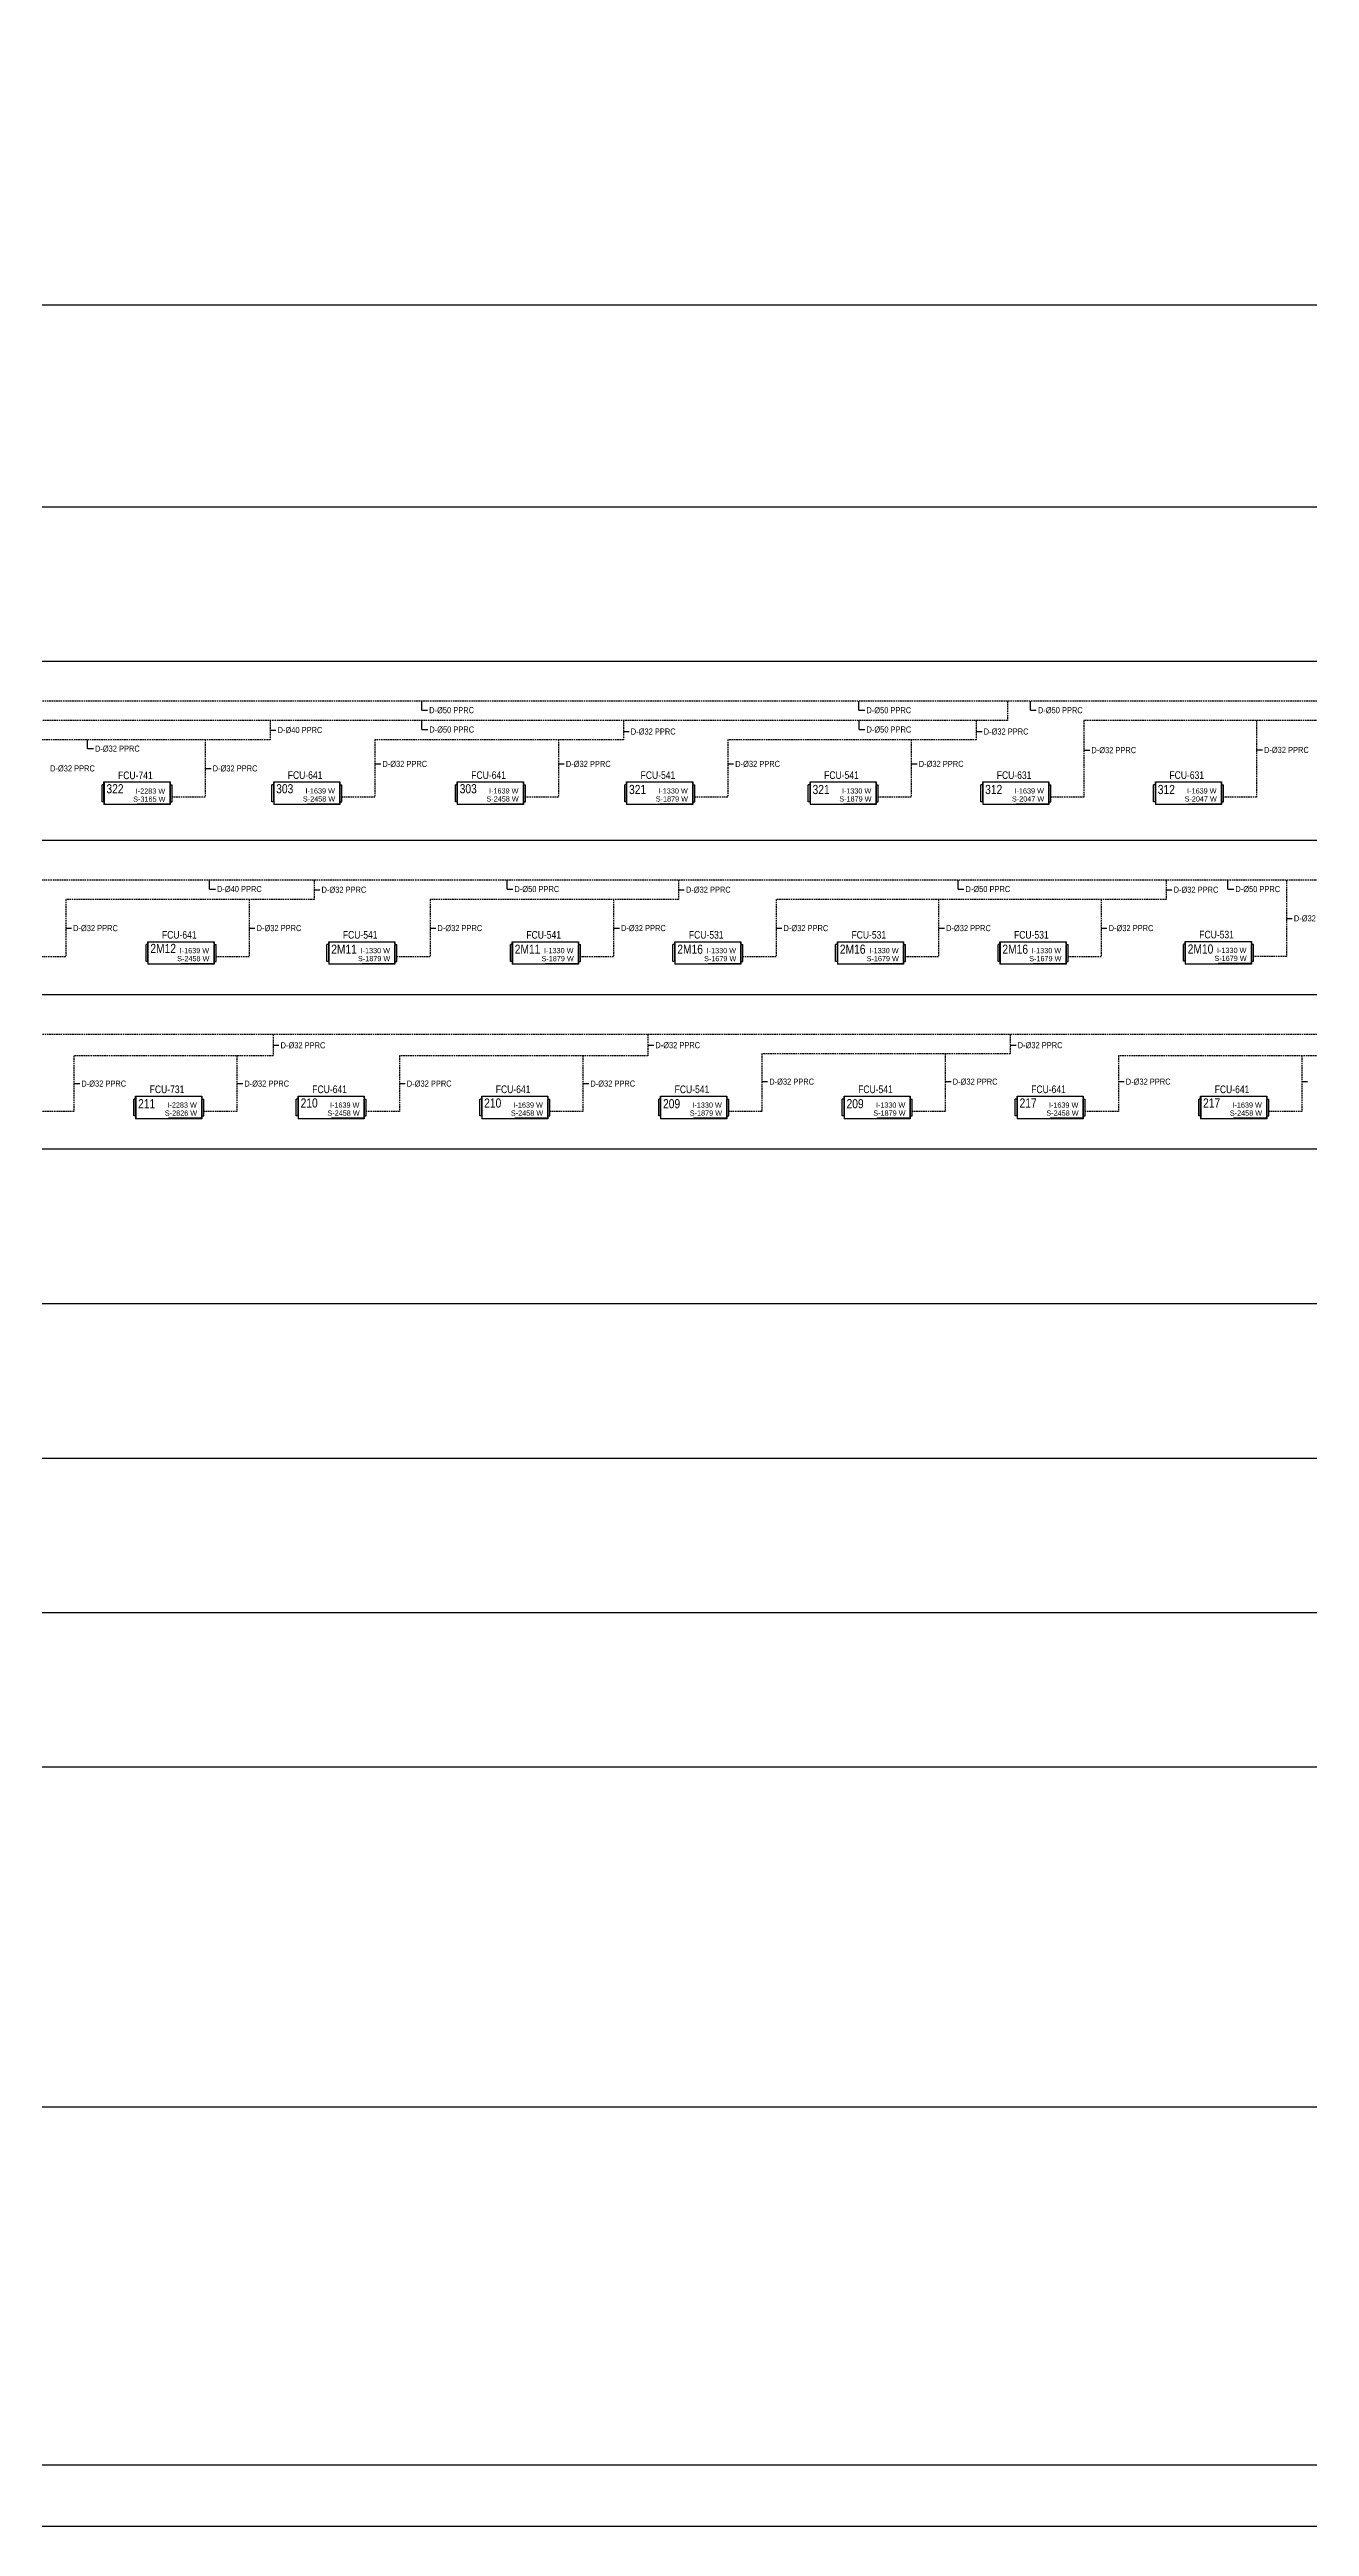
# Model space of a CAD drawing. Header units: centimetres. Extents: x 222914 to 271949, y -38857 to -18857.
# Drawn here: x 237144 to 241263, y -38857 to -30756 of the extents above; entities that cross this region are included whole.
import ezdxf
from ezdxf.enums import TextEntityAlignment as Align

# ---------------------------------------------------------------- set-up
doc = ezdxf.new("R2010")
doc.units = ezdxf.units.CM
doc.header["$LTSCALE"] = 0.2
doc.linetypes.add('DASHED', pattern=[75, 50, -25])
doc.linetypes.add('Hidden', pattern=[0.714375, 0.47625, -0.238125])
doc.layers.get('0').update_dxf_attribs({"color": 252})
for name, color, linetype, lineweight in [('1-BASLIK', 53, 'Continuous', 25), ('T-DRENAJ', 40, 'Hidden', 30), ('T-MAHAL', 120, 'Continuous', 15), ('T-STEXT', 181, 'Continuous', 15)]:
    doc.layers.add(name, color=color, linetype=linetype, lineweight=lineweight)
for name, color, linetype in [('T-DTEXT', 9, 'Continuous'), ('T-FC', 150, 'Continuous'), ('T-FC-NUMARA', 62, 'Continuous'), ('T-ITEXT', 32, 'Continuous'), ('T-TEXT', 85, 'Continuous')]:
    doc.layers.add(name, color=color, linetype=linetype)
doc.styles.add('ARIAL', font='arial.ttf')
doc.styles.add('LUCIDASANS', font='arial.ttf', dxfattribs={"width": 0.8})

# ---------------------------------------------------------------- blocks, each defined once
blk = doc.blocks.new('FANCOIL-DWD')
at = {"linetype": 'DASHED'}
blk.add_line((-114.3, -71.5), (-114.3, -16.4), dxfattribs=at)
for p, q in [((-108.1, -16.4), (-114.3, -16.4)), ((-114.3, -69.1), (-114.3, -18.8)), ((-108.1, -71.5), (-114.3, -71.5)), ((-108.1, -71.5), (-108.1, -7)), ((-108.1, -7), (108.1, -7)), ((-108.1, -71.5), (-108.1, -80.9)), ((108.1, -80.9), (-108.1, -80.9)), ((-106.8, -80.9), (-106.8, -7)), ((0.9, -80.9), (0.9, -78.2)), ((0.9, -78.2), (108.1, -78.2)), ((108.1, -7), (108.1, -80.9)), ((108.1, -14.1), (108.1, -7.7)), ((108.1, -16.4), (114.6, -16.4)), ((108.1, -71), (108.1, -16.9)), ((108.1, -78), (108.1, -71.5)), ((108.1, -71.5), (114.6, -71.5)), ((114.6, -71.5), (114.6, -16.4))]:
    blk.add_line(p, q)

msp = doc.modelspace()

# ---------------------------------------------------------------- linework, layer by layer
at = {"layer": '1-BASLIK'}
for points in [[(222914.4, -38856.9), (222914.4, -18856.9), (271948.8, -18856.9), (271948.8, -38856.9)], [(269048.8, -38656.9), (223114.4, -38656.9), (223114.4, -19056.9), (269048.8, -19056.9)], [(224519.3, -31591.5), (264878.8, -31591.5), (264878.8, -37485.2), (224519.3, -37485.2)]]:
    msp.add_lwpolyline(points, close=True, dxfattribs=at)
at = {"layer": 'T-DRENAJ', "linetype": 'DASHED', "lineweight": -3, "ltscale": 0.5}
for p, q in [((255612.8, -32887.6), (226185.9, -32887.6)), ((240276.2, -32887.6), (240276.2, -32950.9)), ((240276.2, -32950.9), (231973.2, -32950.9)), ((237865, -32950.1), (237865, -33013.4)), ((239020, -32950.1), (239020, -33013.4)), ((240173.7, -32950.1), (240173.7, -33013.4)), ((255406.1, -32950.9), (240525.8, -32950.9)), ((240525.8, -32950.9), (240525.8, -33201.3)), ((241090.2, -32950.1), (241090.2, -33201.3)), ((237865, -33013.4), (236589.6, -33013.4)), ((237652.6, -33013.4), (237652.6, -33201.3)), ((239020, -33013.4), (238207.6, -33013.4)), ((238207.6, -33013.4), (238207.6, -33201.3)), ((238807.6, -33013.4), (238807.6, -33201.3)), ((240173.7, -33013.4), (239361.3, -33013.4)), ((239361.3, -33013.4), (239361.3, -33201.3)), ((239961.3, -33013.4), (239961.3, -33201.3)), ((237652.6, -33201.3), (237544.3, -33201.3)), ((238207.6, -33201.3), (238099.3, -33201.3)), ((238807.6, -33201.3), (238699.3, -33201.3)), ((239361.3, -33201.3), (239253, -33201.3)), ((239961.3, -33201.3), (239853, -33201.3)), ((240525.8, -33201.3), (240417.4, -33201.3)), ((241090.2, -33201.3), (240981.9, -33201.3)), ((255571.3, -33472.7), (233729.4, -33472.7)), ((238008.7, -33535.7), (237196.3, -33535.7)), ((237196.3, -33535.7), (237196.3, -33723.6)), ((237796.3, -33535.7), (237796.3, -33723.6)), ((238008.7, -33472.7), (238008.7, -33535.7)), ((239200.1, -33535.7), (238387.7, -33535.7)), ((238387.7, -33535.7), (238387.7, -33723.6)), ((238987.7, -33535.7), (238987.7, -33723.6)), ((239200.1, -33472.4), (239200.1, -33535.7)), ((240794.6, -33535.7), (239519.2, -33535.7)), ((239519.2, -33535.7), (239519.2, -33723.6)), ((240050.7, -33535.7), (240050.7, -33723.6)), ((240582.2, -33535.7), (240582.2, -33723.6)), ((240794.6, -33472.7), (240794.6, -33535.7)), ((241187.9, -33472.7), (241187.9, -33722.8)), ((237196.3, -33723.6), (237087.9, -33723.6)), ((237796.3, -33723.6), (237687.9, -33723.6)), ((238387.7, -33723.6), (238279.4, -33723.6)), ((238987.7, -33723.6), (238879.4, -33723.6)), ((239519.2, -33723.6), (239410.8, -33723.6)), ((240050.7, -33723.6), (239942.3, -33723.6)), ((240582.2, -33723.6), (240473.8, -33723.6)), ((241187.9, -33722.8), (241079.6, -33722.8)), ((255612.8, -33977.7), (229005.4, -33977.7)), ((237874.7, -33978.4), (237874.7, -34047.3)), ((239100.1, -33977.6), (239100.1, -34047.3)), ((240284.9, -33977.7), (240284.9, -34040.9)), ((237223.4, -34047.3), (237223.4, -34228.8)), ((237874.7, -34047.3), (237223.4, -34047.3)), ((237756.1, -34047.3), (237756.1, -34228.8)), ((239100.1, -34047.3), (238287.6, -34047.3)), ((238287.6, -34047.3), (238287.6, -34228.8)), ((238887.6, -34047.3), (238887.6, -34228.8)), ((240284.9, -34040.9), (239472.5, -34040.9)), ((239472.5, -34040.9), (239472.5, -34228.8)), ((240072.5, -34040.9), (240072.5, -34228.8)), ((241450.7, -34047.3), (240638.3, -34047.3)), ((240638.3, -34047.3), (240638.3, -34228.8)), ((241238.3, -34047.3), (241238.3, -34228.8)), ((237223.4, -34228.8), (237115, -34228.8)), ((237756.1, -34228.8), (237647.8, -34228.8)), ((238287.6, -34228.8), (238179.3, -34228.8)), ((238887.6, -34228.8), (238779.3, -34228.8)), ((239472.5, -34228.8), (239364.2, -34228.8)), ((240072.5, -34228.8), (239964.2, -34228.8)), ((240638.3, -34228.8), (240529.9, -34228.8)), ((241238.3, -34228.8), (241129.9, -34228.8))]:
    msp.add_line(p, q, dxfattribs=at)
at = {"layer": 'T-DTEXT'}
for p, q in [((238360.7, -32916.9), (238360.7, -32887.6)), ((239790.2, -32916.9), (239790.2, -32887.6)), ((240351, -32916.9), (240351, -32887.6)), ((238360.7, -32916.9), (238379.6, -32916.9)), ((238361.1, -32980.1), (238361.1, -32950.9)), ((239790.2, -32916.9), (239809.2, -32916.9)), ((239790.6, -32980.1), (239790.6, -32950.9)), ((240351, -32916.9), (240369.9, -32916.9)), ((237268, -33042.6), (237268, -33013.4)), ((237268, -33042.6), (237286.9, -33042.6)), ((237865, -32981.7), (237884, -32981.7)), ((238361.1, -32980.1), (238380, -32980.1)), ((239020, -32986.8), (239039, -32986.8)), ((239790.6, -32980.1), (239809.5, -32980.1)), ((240173.7, -32986.8), (240192.7, -32986.8)), ((240525.8, -33047.5), (240544.7, -33047.5)), ((241090.2, -33046.8), (241109.2, -33046.8)), ((237652.6, -33107.3), (237671.6, -33107.3)), ((238207.6, -33092.7), (238226.6, -33092.7)), ((238807.6, -33092.7), (238826.6, -33092.7)), ((239361.3, -33092.7), (239380.3, -33092.7)), ((239961.3, -33092.7), (239980.3, -33092.7)), ((237666.7, -33501.9), (237666.7, -33472.7)), ((237666.7, -33501.9), (237685.7, -33501.9)), ((238008.7, -33504.2), (238027.7, -33504.2)), ((238639.4, -33501.9), (238639.4, -33472.7)), ((238639.4, -33501.9), (238658.3, -33501.9)), ((239200.1, -33504), (239219.1, -33504)), ((240114.1, -33501.9), (240114.1, -33472.7)), ((240114.1, -33501.9), (240133.1, -33501.9)), ((240794.6, -33504.2), (240813.5, -33504.2)), ((240996.6, -33501.9), (240996.6, -33472.7)), ((240996.6, -33501.9), (241015.6, -33501.9)), ((241187.9, -33597.7), (241206.9, -33597.7)), ((237196.3, -33629.6), (237215.2, -33629.6)), ((237796.3, -33629.6), (237815.2, -33629.6)), ((238387.7, -33629.6), (238406.6, -33629.6)), ((238987.7, -33629.6), (239006.6, -33629.6)), ((239519.2, -33629.6), (239538.1, -33629.6)), ((240050.7, -33629.6), (240069.6, -33629.6)), ((240582.2, -33629.6), (240601.1, -33629.6)), ((237874.7, -34012.9), (237893.7, -34012.9)), ((239100.1, -34012.5), (239119, -34012.5)), ((240284.9, -34012.5), (240303.9, -34012.5)), ((237223.4, -34138.1), (237242.3, -34138.1)), ((237756.1, -34138.1), (237775.1, -34138.1)), ((238287.6, -34138.1), (238306.6, -34138.1)), ((238887.6, -34138.1), (238906.6, -34138.1)), ((239472.5, -34131.7), (239491.5, -34131.7)), ((240072.5, -34131.7), (240091.5, -34131.7)), ((240638.3, -34131.7), (240657.2, -34131.7)), ((241238.3, -34131.7), (241257.2, -34131.7))]:
    msp.add_line(p, q, dxfattribs=at)
at = {"layer": 'T-TEXT', "color": 7}
for p, q in [((263936, -32252.6), (225015.5, -32252.6)), ((263936, -32757.6), (225015.5, -32757.6)), ((263936, -33342.7), (225015.5, -33342.7)), ((263936, -33847.7), (225015.5, -33847.7)), ((263936, -34352.7), (225015.5, -34352.7)), ((225015.5, -34857.7), (263936, -34857.7)), ((225015.5, -35362.7), (263936, -35362.7)), ((225015.5, -35867.7), (263936, -35867.7)), ((225015.5, -36372.7), (263936, -36372.7))]:
    msp.add_line(p, q, dxfattribs=at)

# ---------------------------------------------------------------- block references
at = {"layer": 'T-FC'}
for p in [(237429.7, -33144.6), (237984.7, -33144.6), (238584.7, -33144.6), (239138.4, -33144.6), (239738.4, -33144.6), (240302.8, -33144.6), (240867.3, -33144.6), (237573.3, -33666.9), (238164.7, -33666.9), (238764.7, -33666.9), (239296.2, -33666.9), (239827.7, -33666.9), (240359.2, -33666.9), (240965, -33666.1), (237533.2, -34172.1), (238064.7, -34172.1), (238664.7, -34172.1), (239249.6, -34172.1), (239849.6, -34172.1), (240415.3, -34172.1), (241015.3, -34172.1)]:
    msp.add_blockref('FANCOIL-DWD', p, dxfattribs=at)

# ---------------------------------------------------------------- texts
at = {"layer": 'T-DTEXT', "style": 'LUCIDASANS', "width": 0.8}
for s, p in [('D-%%C50 PPRC', (238384.9, -32926.8)), ('D-%%C50 PPRC', (238385.2, -32990)), ('D-%%C50 PPRC', (239814.4, -32926.8)), ('D-%%C50 PPRC', (239814.8, -32990)), ('D-%%C50 PPRC', (240375.2, -32926.8)), ('D-%%C32 PPRC', (237292.1, -33052.5)), ('D-%%C40 PPRC', (237889.2, -32991.6)), ('D-%%C32 PPRC', (239044.2, -32996.6)), ('D-%%C32 PPRC', (240197.9, -32996.6)), ('D-%%C32 PPRC', (240550, -33057.4)), ('D-%%C32 PPRC', (241114.4, -33056.7)), ('D-%%C32 PPRC', (237145.3, -33117.2)), ('D-%%C32 PPRC', (237676.8, -33117.2)), ('D-%%C32 PPRC', (238231.8, -33102.5)), ('D-%%C32 PPRC', (238831.8, -33102.5)), ('D-%%C32 PPRC', (239385.5, -33102.5)), ('D-%%C32 PPRC', (239985.5, -33102.5)), ('D-%%C40 PPRC', (237690.9, -33511.8)), ('D-%%C32 PPRC', (238032.9, -33514)), ('D-%%C50 PPRC', (238663.6, -33511.8)), ('D-%%C32 PPRC', (239224.3, -33513.9)), ('D-%%C50 PPRC', (240138.3, -33511.8)), ('D-%%C32 PPRC', (240818.8, -33514)), ('D-%%C50 PPRC', (241020.8, -33511.8)), ('D-%%C32 PPRC', (241212.1, -33607.6)), ('D-%%C32 PPRC', (237220.5, -33639.5)), ('D-%%C32 PPRC', (237820.5, -33639.5)), ('D-%%C32 PPRC', (238411.9, -33639.5)), ('D-%%C32 PPRC', (239011.9, -33639.5)), ('D-%%C32 PPRC', (239543.4, -33639.5)), ('D-%%C32 PPRC', (240074.9, -33639.5)), ('D-%%C32 PPRC', (240606.4, -33639.5)), ('D-%%C32 PPRC', (237898.9, -34022.7)), ('D-%%C32 PPRC', (239124.2, -34022.3)), ('D-%%C32 PPRC', (240309.1, -34022.3)), ('D-%%C32 PPRC', (237247.5, -34148)), ('D-%%C32 PPRC', (237780.3, -34148)), ('D-%%C32 PPRC', (238311.8, -34148)), ('D-%%C32 PPRC', (238911.8, -34148)), ('D-%%C32 PPRC', (239496.7, -34141.6)), ('D-%%C32 PPRC', (240096.7, -34141.6)), ('D-%%C32 PPRC', (240662.5, -34141.6))]:
    msp.add_text(s, height=20, dxfattribs=at).set_placement(p)
at = {"layer": 'T-FC-NUMARA', "color": 163, "style": 'ARIAL', "width": 0.8}
msp.add_text('FCU-741', height=25, dxfattribs=at).set_placement((237367.5, -33142.4))
at = {"layer": 'T-FC-NUMARA', "color": 1, "style": 'ARIAL', "width": 0.8}
for p in [(237922.5, -33141.7), (238522.5, -33141.7), (237511.2, -33664), (238002.6, -34169.2), (238602.6, -34169.2), (240353.2, -34169.2), (240953.2, -34169.2)]:
    msp.add_text('FCU-641', height=25, dxfattribs=at).set_placement(p)
at = {"layer": 'T-FC-NUMARA', "color": 210, "style": 'ARIAL', "width": 0.8}
for p in [(239076.2, -33141.7), (239676.2, -33141.7), (238102.6, -33664), (238702.6, -33664), (239187.4, -34169.2), (239787.4, -34169.2)]:
    msp.add_text('FCU-541', height=25, dxfattribs=at).set_placement(p)
at = {"layer": 'T-FC-NUMARA', "color": 2, "style": 'ARIAL', "width": 0.8}
for p in [(240240.7, -33141.7), (240805.2, -33141.7)]:
    msp.add_text('FCU-631', height=25, dxfattribs=at).set_placement(p)
at = {"layer": 'T-FC-NUMARA', "color": 100, "style": 'ARIAL', "width": 0.8}
for p in [(239234.1, -33664), (239765.6, -33664), (240297.1, -33664), (240902.8, -33663.2)]:
    msp.add_text('FCU-531', height=25, dxfattribs=at).set_placement(p)
at = {"layer": 'T-FC-NUMARA', "color": 30, "style": 'ARIAL', "width": 0.8}
msp.add_text('FCU-731', height=25, dxfattribs=at).set_placement((237471.1, -34169.2))
at = {"layer": 'T-ITEXT', "color": 163, "style": 'ARIAL', "width": 0.8}
msp.add_text('I-2283 W', height=17, dxfattribs=at).set_placement((237521.7, -33190), align=Align.RIGHT)
at = {"layer": 'T-ITEXT', "color": 1, "style": 'ARIAL', "width": 0.8}
for p in [(238076.7, -33189.3), (238676.7, -33189.3), (237665.4, -33711.6), (238156.7, -34216.8), (238756.7, -34216.8), (240507.4, -34216.8), (241107.4, -34216.8)]:
    msp.add_text('I-1639 W', height=17, dxfattribs=at).set_placement(p, align=Align.RIGHT)
at = {"layer": 'T-ITEXT', "color": 210, "style": 'ARIAL', "width": 0.8}
for p in [(239230.4, -33189.3), (239830.4, -33189.3), (238256.8, -33711.6), (238856.8, -33711.6), (239341.6, -34216.8), (239941.6, -34216.8)]:
    msp.add_text('I-1330 W', height=17, dxfattribs=at).set_placement(p, align=Align.RIGHT)
at = {"layer": 'T-ITEXT', "color": 2, "style": 'ARIAL', "width": 0.8}
for p in [(240394.9, -33189.3), (240959.3, -33189.3)]:
    msp.add_text('I-1639 W', height=17, dxfattribs=at).set_placement(p, align=Align.RIGHT)
at = {"layer": 'T-ITEXT', "color": 100, "style": 'ARIAL', "width": 0.8}
for s, p in [('I-1330 W', (239388.3, -33711.6)), ('I-1330 W', (239919.8, -33711.6)), ('I-1330 W', (240451.2, -33711.6)), ('I-1330 W', (241057, -33710.8)), ('S-1679 W', (239389.1, -33737.8)), ('S-1679 W', (239920.6, -33737.8)), ('S-1679 W', (240452.1, -33737.8)), ('S-1679 W', (241057.8, -33737))]:
    msp.add_text(s, height=17, dxfattribs=at).set_placement(p, align=Align.RIGHT)
at = {"layer": 'T-ITEXT', "color": 30, "style": 'ARIAL', "width": 0.8}
msp.add_text('I-2283 W', height=17, dxfattribs=at).set_placement((237625.2, -34216.8), align=Align.RIGHT)
at = {"layer": 'T-MAHAL', "style": 'LUCIDASANS', "width": 0.8}
for s, p in [('322', (237329.6, -33188.8)), ('303', (237884.6, -33188.8)), ('303', (238484.6, -33188.8)), ('321', (239038.3, -33191.2)), ('321', (239638.3, -33191.2)), ('312', (240202.7, -33191.2)), ('312', (240767.2, -33191.2)), ('2M12', (237473.2, -33711.1)), ('2M11', (238064.6, -33713.5)), ('2M11', (238664.6, -33713.5)), ('2M16', (239196.1, -33713.5)), ('2M16', (239727.6, -33713.5)), ('2M16', (240259.1, -33713.5)), ('2M10', (240864.9, -33712.8)), ('211', (237433.1, -34218.8)), ('210', (237964.6, -34216.4)), ('210', (238564.6, -34216.4)), ('209', (239149.5, -34218.8)), ('209', (239749.5, -34218.8)), ('217', (240315.2, -34216.4)), ('217', (240915.2, -34216.4))]:
    msp.add_text(s, height=30, dxfattribs=at).set_placement(p)
at = {"layer": 'T-STEXT', "color": 163, "style": 'ARIAL', "width": 0.8}
msp.add_text('S-3165 W', height=17, dxfattribs=at).set_placement((237522.5, -33216.2), align=Align.RIGHT)
at = {"layer": 'T-STEXT', "color": 1, "style": 'ARIAL', "width": 0.8}
for p in [(238077.5, -33215.5), (238677.5, -33215.5), (237666.2, -33737.8), (238157.6, -34243), (238757.6, -34243), (240508.2, -34243), (241108.2, -34243)]:
    msp.add_text('S-2458 W', height=17, dxfattribs=at).set_placement(p, align=Align.RIGHT)
at = {"layer": 'T-STEXT', "color": 210, "style": 'ARIAL', "width": 0.8}
for p in [(239231.2, -33215.5), (239831.2, -33215.5), (238257.6, -33737.8), (238857.6, -33737.8), (239342.4, -34243), (239942.4, -34243)]:
    msp.add_text('S-1879 W', height=17, dxfattribs=at).set_placement(p, align=Align.RIGHT)
at = {"layer": 'T-STEXT', "color": 2, "style": 'ARIAL', "width": 0.8}
for p in [(240395.7, -33215.5), (240960.2, -33215.5)]:
    msp.add_text('S-2047 W', height=17, dxfattribs=at).set_placement(p, align=Align.RIGHT)
at = {"layer": 'T-STEXT', "color": 30, "style": 'ARIAL', "width": 0.8}
msp.add_text('S-2826 W', height=17, dxfattribs=at).set_placement((237626.1, -34243), align=Align.RIGHT)

doc.saveas('drawing.dxf')
